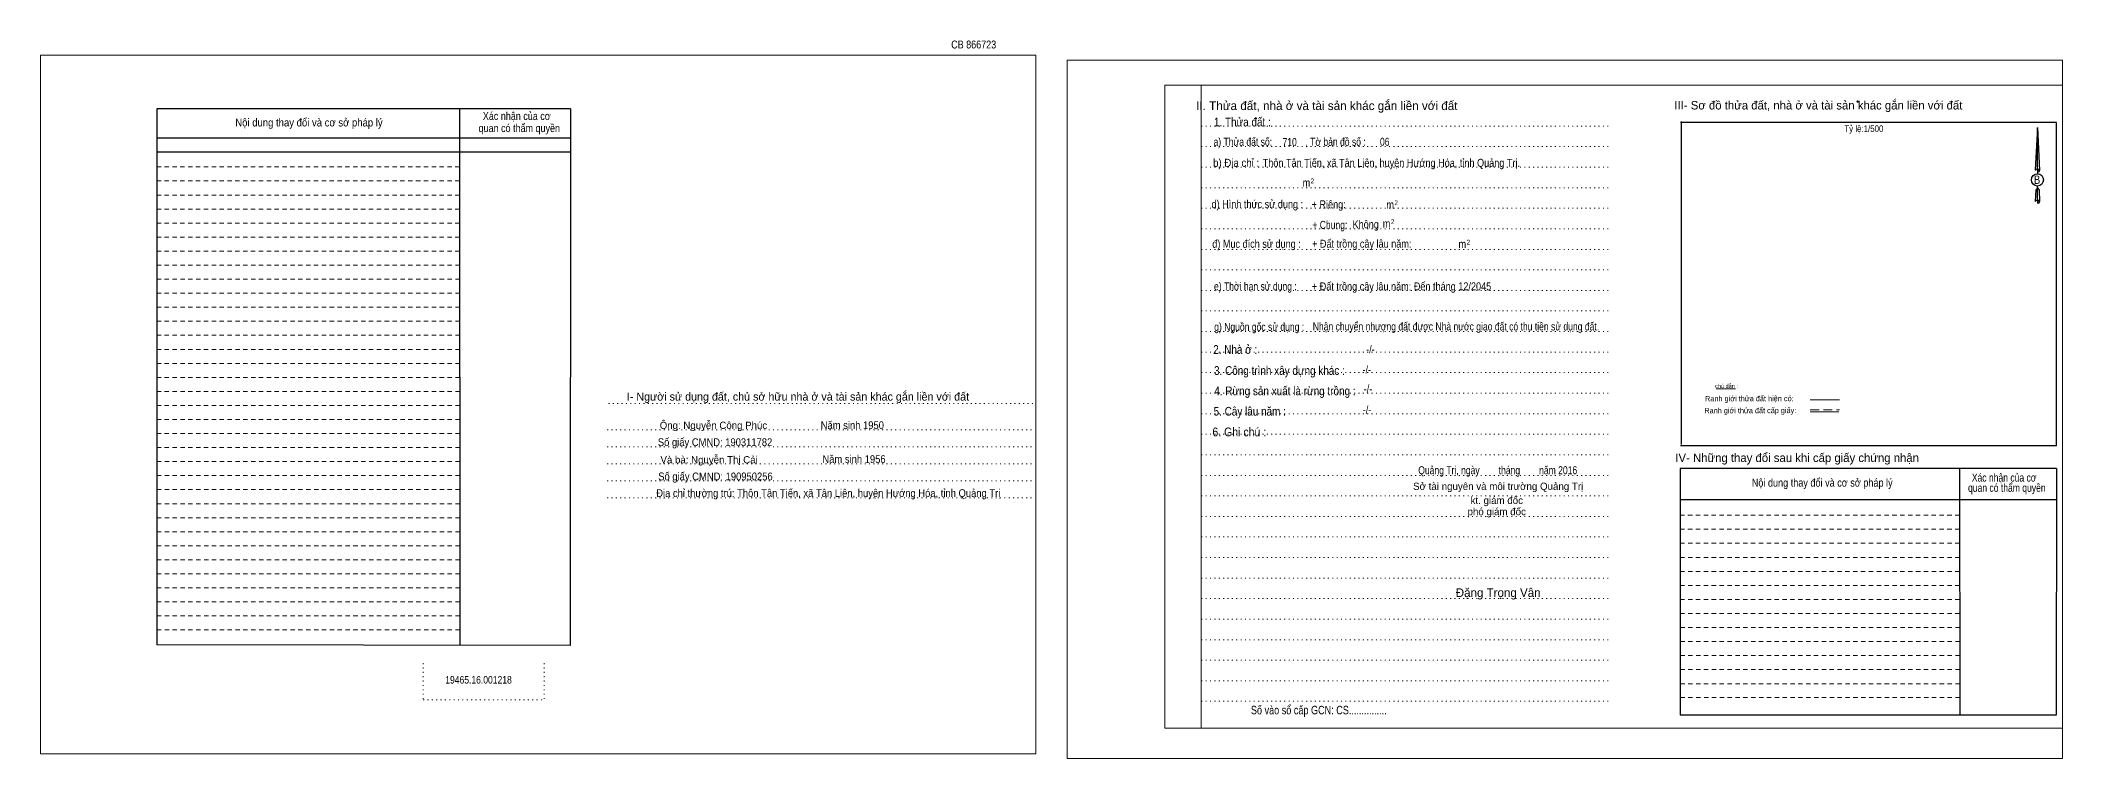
# Model space of a CAD drawing. Header units: metres. Extents: x 549302 to 550096, y 1838230 to 1838380.
# Drawn here: x 549679.6 to 550096.5, y 1838230.5 to 1838378.5 of the extents above; entities that cross this region are included whole.
import ezdxf
from ezdxf.enums import TextEntityAlignment as Align

# ---------------------------------------------------------------- set-up
doc = ezdxf.new("R2010")
doc.units = ezdxf.units.M
doc.header["$LTSCALE"] = 0.6
doc.header["$PDMODE"] = 32
doc.header["$PDSIZE"] = 0.3
for name, pattern in [('DOTTED', [1.5, 0.3, -1.2]), ('MEDIUM_DASHED', [4.5, 3, -1.5]), ('SHORT_DASHED', [2.7, 1.5, -1.2])]:
    doc.linetypes.add(name, pattern=pattern)
for name, color, linetype, lineweight in [('1', 7, 'DOTTED', 13), ('18', 7, 'Continuous', 25), ('2', 7, 'SHORT_DASHED', 13), ('28', 7, 'Continuous', 13), ('55', 7, 'Continuous', 13)]:
    doc.layers.add(name, color=color, linetype=linetype, lineweight=lineweight)
doc.layers.add('40', color=7, linetype='Continuous')

msp = doc.modelspace()

# ---------------------------------------------------------------- linework, layer by layer
at = {"layer": '1', "linetype": 'Continuous'}
for p, q in [((549911.37, 1838369.27), (550096.47, 1838369.27)), ((549911.37, 1838369.27), (549911.37, 1838236.77)), ((550096.47, 1838369.27), (550096.47, 1838235.65)), ((549911.37, 1838236.77), (550096.47, 1838236.77))]:
    msp.add_line(p, q, dxfattribs=at)
at = {"layer": '1'}
for p, q in [((549918.87, 1838369.27), (549918.87, 1838236.77)), ((549918.87, 1838369.27), (549918.87, 1838236.77)), ((549918.93, 1838360.87), (550003.47, 1838360.87)), ((549918.93, 1838356.63), (550003.47, 1838356.63)), ((549918.93, 1838352.39), (550003.47, 1838352.39)), ((549918.93, 1838348.17), (550003.47, 1838348.17)), ((549918.93, 1838343.93), (550003.47, 1838343.93)), ((549918.93, 1838339.69), (550003.47, 1838339.69)), ((549918.93, 1838335.45), (550003.47, 1838335.45)), ((549918.93, 1838331.23), (550003.47, 1838331.23)), ((549918.93, 1838326.97), (550003.47, 1838326.97)), ((549918.93, 1838322.75), (550003.47, 1838322.75)), ((549918.93, 1838318.51), (550003.47, 1838318.51)), ((549918.93, 1838314.27), (550003.47, 1838314.27)), ((549918.93, 1838310.03), (550003.47, 1838310.03)), ((549796.71, 1838303.65), (549884.77, 1838303.65)), ((549918.93, 1838305.81), (550003.47, 1838305.81)), ((549918.93, 1838301.57), (550003.47, 1838301.57)), ((549796.43, 1838298.25), (549884.47, 1838298.25)), ((549918.93, 1838297.33), (550003.47, 1838297.33)), ((549796.43, 1838294.75), (549884.47, 1838294.75)), ((549796.43, 1838291.25), (549884.47, 1838291.25)), ((549918.93, 1838293.09), (550003.47, 1838293.09)), ((549796.43, 1838287.75), (549884.47, 1838287.75)), ((549918.93, 1838288.85), (550003.47, 1838288.85)), ((549796.43, 1838284.25), (549884.47, 1838284.25)), ((549918.93, 1838284.63), (550003.47, 1838284.63)), ((549918.93, 1838280.39), (550003.47, 1838280.39)), ((549918.93, 1838276.15), (550003.47, 1838276.15)), ((549918.93, 1838271.91), (550003.47, 1838271.91)), ((549918.93, 1838267.69), (550003.47, 1838267.69)), ((549918.93, 1838263.45), (550003.47, 1838263.45)), ((549918.93, 1838259.21), (550003.47, 1838259.21)), ((549918.93, 1838254.97), (550003.47, 1838254.97)), ((549758.49, 1838250.13), (549758.49, 1838242.61)), ((549783.47, 1838250.13), (549783.47, 1838242.61)), ((549918.93, 1838250.75), (550003.47, 1838250.75)), ((549918.93, 1838246.51), (550003.47, 1838246.51)), ((549758.49, 1838242.61), (549783.47, 1838242.61)), ((549918.93, 1838242.27), (550003.47, 1838242.27))]:
    msp.add_line(p, q, dxfattribs=at)
at = {"layer": '1', "linetype": 'Continuous'}
for points in [[(549679.59, 1838231.47), (549884.79, 1838231.47), (549884.79, 1838375.47), (549679.59, 1838375.47)], [(549679.59, 1838375.47), (549884.79, 1838375.47), (549884.79, 1838231.47), (549679.59, 1838231.47)], [(549679.59, 1838231.47), (549884.79, 1838231.47), (549884.79, 1838375.47), (549679.59, 1838375.47)], [(549891.27, 1838230.47), (550096.47, 1838230.47), (550096.47, 1838374.47), (549891.27, 1838374.47)], [(549918.87, 1838369.27), (550096.47, 1838369.27), (550096.47, 1838236.77), (549918.87, 1838236.77)]]:
    msp.add_lwpolyline(points, close=True, dxfattribs=at)
at = {"layer": '18'}
for p, q in [((550091.27, 1838360.57), (550091.75, 1838351.73)), ((550091.27, 1838360.57), (550091.75, 1838351.73)), ((550091.27, 1838360.57), (550091.75, 1838351.73)), ((550090.89, 1838353.11), (550090.81, 1838351.75)), ((550091.27, 1838352.03), (550091.27, 1838351.69)), ((550091.27, 1838351.69), (550091.27, 1838351.43)), ((550091.27, 1838351.43), (550091.27, 1838351.09)), ((550091.27, 1838351.43), (550091.27, 1838351.09)), ((550091.27, 1838351.43), (550091.27, 1838351.09)), ((550091.75, 1838351.73), (550091.75, 1838351.75)), ((550091.27, 1838348.11), (550091.27, 1838348.51)), ((550091.27, 1838348.11), (550091.27, 1838348.51)), ((550091.27, 1838348.11), (550091.27, 1838348.51)), ((550091.27, 1838348.11), (550091.63, 1838347.63)), ((550091.27, 1838348.11), (550091.63, 1838347.63)), ((550091.27, 1838348.11), (550091.63, 1838347.63)), ((550091.27, 1838345.61), (550091.27, 1838345.27)), ((550091.27, 1838345.27), (550091.27, 1838345.01)), ((550091.63, 1838347.63), (550091.75, 1838345.31)), ((550091.63, 1838347.63), (550091.75, 1838345.31)), ((550091.63, 1838347.63), (550091.75, 1838345.31)), ((550091.75, 1838345.31), (550091.75, 1838345.33))]:
    msp.add_line(p, q, dxfattribs=at)
for points in [[(550091.27, 1838352.03), (550091.27, 1838360.57), (550090.89, 1838353.11)], [(550091.27, 1838345.61), (550091.27, 1838348.11), (550090.95, 1838347.63), (550090.89, 1838346.69), (550090.81, 1838345.33)]]:
    msp.add_lwpolyline(points, dxfattribs=at)
msp.add_ellipse((550091.2936, 1838349.7697), major_axis=(0, 1.258), ratio=0.983453, dxfattribs=at)
for centre, start_param, end_param in [((550091.294, 1838351.7082), 1.57079633, 3.07445202), ((550091.294, 1838351.7082), 0.06714063, 1.57079633), ((550091.294, 1838351.7082), 4.71238898, 6.28318531), ((550091.294, 1838345.2877), 2.49106941, 3.07427841), ((550091.294, 1838345.2877), 1.57079633, 2.49106941), ((550091.294, 1838345.2877), 0.06714063, 1.57079633), ((550091.294, 1838345.2877), 4.71238898, 6.28318531)]:
    msp.add_ellipse(centre, major_axis=(0.4535, 0), ratio=0.655448, start_param=start_param, end_param=end_param, dxfattribs=at)
at = {"layer": '2', "linetype": 'Continuous', "lineweight": 25}
for p, q in [((549788.85, 1838364.43), (549703.59, 1838364.43)), ((549703.59, 1838364.43), (549703.59, 1838253.91)), ((549766.01, 1838364.43), (549766.05, 1838253.83)), ((549788.85, 1838358.39), (549703.69, 1838358.39)), ((549788.85, 1838355.51), (549703.69, 1838355.51))]:
    msp.add_line(p, q, dxfattribs=at)
at = {"layer": '2'}
for p, q in [((549766.01, 1838352.45), (549703.57, 1838352.45)), ((549766.01, 1838349.55), (549703.57, 1838349.55)), ((549766.01, 1838349.55), (549703.59, 1838349.55)), ((549766.01, 1838346.65), (549703.59, 1838346.65)), ((549766.01, 1838343.77), (549703.59, 1838343.77)), ((549766.01, 1838340.87), (549703.59, 1838340.87)), ((549766.01, 1838337.97), (549703.59, 1838337.97)), ((549766.01, 1838335.09), (549703.59, 1838335.09)), ((549766.03, 1838332.19), (549703.59, 1838332.19)), ((549766.03, 1838329.31), (549703.59, 1838329.31)), ((549766.03, 1838326.41), (549703.59, 1838326.41)), ((549766.03, 1838323.51), (549703.59, 1838323.51)), ((549766.03, 1838320.63), (549703.59, 1838320.63)), ((549766.03, 1838317.73), (549703.59, 1838317.73)), ((549766.03, 1838314.83), (549703.59, 1838314.83)), ((549766.03, 1838311.95), (549703.59, 1838311.95)), ((549766.03, 1838309.05), (549703.59, 1838309.05)), ((549766.03, 1838306.17), (549703.59, 1838306.17)), ((549766.03, 1838303.27), (549703.59, 1838303.27)), ((549766.03, 1838300.37), (549703.59, 1838300.37)), ((549766.03, 1838297.49), (549703.59, 1838297.49)), ((549766.03, 1838294.59), (549703.59, 1838294.59)), ((549766.05, 1838291.69), (549703.59, 1838291.69)), ((549766.05, 1838288.81), (549703.59, 1838288.81)), ((549766.05, 1838285.91), (549703.59, 1838285.91)), ((549766.05, 1838283.01), (549703.59, 1838283.01)), ((549766.05, 1838280.13), (549703.59, 1838280.13)), ((549766.05, 1838277.23), (549703.59, 1838277.23)), ((549766.05, 1838274.35), (549703.59, 1838274.35)), ((550075.23, 1838277.73), (550017.67, 1838277.73)), ((550075.25, 1838274.85), (550017.67, 1838274.85)), ((549766.05, 1838271.45), (549703.59, 1838271.45)), ((550075.25, 1838271.95), (550017.67, 1838271.95)), ((549766.05, 1838268.55), (549703.59, 1838268.55)), ((550075.25, 1838269.05), (550017.67, 1838269.05)), ((550075.25, 1838266.17), (550017.67, 1838266.17)), ((549766.05, 1838265.67), (549703.59, 1838265.67)), ((549766.05, 1838262.77), (549703.59, 1838262.77)), ((550075.25, 1838263.27), (550017.67, 1838263.27)), ((549766.05, 1838259.87), (549703.59, 1838259.87)), ((550075.25, 1838260.37), (550017.67, 1838260.37)), ((550075.27, 1838257.49), (550017.67, 1838257.49)), ((549766.05, 1838256.99), (549703.59, 1838256.99)), ((550075.27, 1838254.59), (550017.67, 1838254.59)), ((550075.27, 1838251.71), (550017.67, 1838251.71)), ((550075.27, 1838248.81), (550017.67, 1838248.81)), ((550075.27, 1838245.91), (550017.67, 1838245.91)), ((550075.29, 1838243.03), (550017.67, 1838243.03))]:
    msp.add_line(p, q, dxfattribs=at)
at = {"layer": '2', "linetype": 'Continuous', "lineweight": 25}
msp.add_lwpolyline([(549788.85, 1838364.43), (549788.81, 1838253.79), (549703.59, 1838253.91)], dxfattribs=at)
at = {"layer": '28', "lineweight": 25}
for p, q in [((550017.81, 1838361.83), (550017.81, 1838295.19)), ((550095.25, 1838294.97), (550017.73, 1838294.97)), ((550075.23, 1838290.27), (550075.29, 1838239.39)), ((550095.19, 1838290.27), (550095.15, 1838239.39)), ((550095.17, 1838283.81), (550017.67, 1838283.81)), ((550095.15, 1838239.39), (550017.67, 1838239.39))]:
    msp.add_line(p, q, dxfattribs=at)
at = {"layer": '28', "linetype": 'SHORT_DASHED'}
msp.add_line((550075.23, 1838280.63), (550017.67, 1838280.63), dxfattribs=at)
at = {"layer": '28', "lineweight": 25}
for points in [[(550095.25, 1838294.97), (550095.25, 1838361.61), (550017.73, 1838361.61)], [(550095.19, 1838290.27), (550017.67, 1838290.27), (550017.67, 1838239.39)]]:
    msp.add_lwpolyline(points, dxfattribs=at)
at = {"layer": '28'}
msp.add_point((550054.21, 1838365.93), dxfattribs=at)
at = {"layer": '55'}
for p, q in [((550025.03, 1838306.67), (550029.07, 1838306.73)), ((550044.41, 1838304.41), (550050.51, 1838304.41)), ((550044.47, 1838301.93), (550050.33, 1838301.93)), ((550044.47, 1838301.93), (550050.33, 1838301.93))]:
    msp.add_line(p, q, dxfattribs=at)
at = {"layer": '55', "linetype": 'MEDIUM_DASHED'}
msp.add_line((550044.47, 1838302.37), (550050.47, 1838302.37), dxfattribs=at)

# ---------------------------------------------------------------- texts
at = {"layer": '18'}
for s, height, p in [('II. Thửa đất, nhà ở và tài sản khác gắn liền với đất', 1.8, (549944.79, 1838364.17)), ('Sở tài nguyên và môi trường Quảng Trị', 1.5, (549980.12, 1838285.85)), ('kt. giám đốc', 1.5, (549979.83, 1838282.95)), ('phó giám đốc', 1.5, (549979.82, 1838280.64)), ('Đặng Trọng Vân', 1.782, (549980.115, 1838263.79))]:
    msp.add_text(s, height=height, dxfattribs=at).set_placement(p, align=Align.CENTER)
for s, height, width, p in [('1. Thửa đất :', 1.8, 0.85, (549927.375, 1838360.81)), ('a) Thửa đất số:              , Tờ bản đồ số : ', 1.65, 0.8, (549937.37, 1838356.8)), ('710', 1.65, 0.8, (549937.13, 1838356.75)), ('06', 1.65, 0.8, (549956.73, 1838356.81)), ('b) Địa chỉ : ', 1.65, 0.9, (549926.37, 1838352.47)), (' Thôn Tân Tiến, xã Tân Liên, huyện Hướng Hóa, tỉnh Quảng Trị.', 1.65, 0.85, (549957.835, 1838352.46)), (' m', 1.65, 0.85, (549940.325, 1838348.38)), ('2', 1, 0.75, (549941.815, 1838349.08)), ('B', 1.728, 0.85, (550091.215, 1838348.95)), ('d) Hình thức sử dụng :', 1.65, 0.85, (549930.465, 1838343.95)), ('+ Riêng: ', 1.65, 0.85, (549945.435, 1838343.91)), (' m', 1.65, 0.85, (549957.585, 1838343.85)), ('2', 1, 0.75, (549959.095, 1838344.57)), ('       + Chung:', 1.65, 0.8, (549943.705, 1838339.67)), ('Không', 1.65, 0.85, (549952.805, 1838339.79)), (' m', 1.65, 0.85, (549956.845, 1838339.95)), ('2', 1, 0.75, (549958.355, 1838340.67)), ('đ) Mục đích sử dụng :', 1.65, 0.85, (549930.295, 1838335.77)), ('+ Đất trồng cây lâu năm:', 1.65, 0.85, (549951.99, 1838335.79)), (' m', 1.65, 0.85, (549972.465, 1838335.73)), ('2', 1, 0.75, (549973.975, 1838336.43)), ('e) Thời hạn sử dụng :', 1.65, 0.8, (549930.06, 1838327.01)), ('+ Đất trồng cây lâu năm: Đến tháng 12/2045', 1.65, 0.85, (549960.195, 1838327)), ('g) Nguồn gốc sử dụng :', 1.65, 0.8, (549930.85, 1838318.65)), ('Nhận chuyển nhượng đất được Nhà nước giao đất có thu tiền sử dụng đất.', 1.65, 0.8, (549971.41, 1838318.73)), ('2. Nhà ở :', 1.8, 0.85, (549925.905, 1838313.91)), ('3. Công trình xây dựng khác :', 1.8, 0.85, (549935.02, 1838309.57)), ('4. Rừng sản xuất là rừng trồng :', 1.8, 0.85, (549936.155, 1838305.37)), ('5. Cây lâu năm :', 1.8, 0.85, (549928.9, 1838301.17)), ('6. Ghi chú :', 1.8, 0.9, (549926.745, 1838296.91)), ('Quảng Trị, ngày        tháng        năm 2016', 1.65, 0.8, (549980.025, 1838289.09)), ('19465.16.001218', 1.55, 0.85, (549769.905, 1838245.93)), ('Số vào sổ cấp GCN: CS...............', 1.75, 0.8, (549943.14, 1838239.59))]:
    msp.add_text(s, height=height, dxfattribs=dict(at, width=width)).set_placement(p, align=Align.CENTER)
at = {"layer": '2'}
for s, height, width, p in [('Nội dung thay đổi và cơ sở pháp lý', 1.63, 0.9, (549734.95, 1838360.79)), ('Nội dung thay đổi và cơ sở pháp lý', 1.63, 0.9, (549734.95, 1838360.79)), ('Xác nhận của cơ', 1.63, 0.85, (549777.785, 1838362.13)), ('Xác nhận của cơ', 1.63, 0.85, (549777.785, 1838362.13)), (' quan có thẩm quyền', 1.63, 0.85, (549778.055, 1838359.63)), (' quan có thẩm quyền', 1.63, 0.85, (549778.055, 1838359.63)), ('Tỷ lệ:1/500', 1.35, 0.9, (550055.51, 1838359.67))]:
    msp.add_text(s, height=height, dxfattribs=dict(at, width=width)).set_placement(p, align=Align.CENTER)
at = {"layer": '28'}
for s, height, p in [('III- Sơ đồ thửa đất, nhà ở và tài sản khác gắn liền với đất', 1.75, (550046.13, 1838364.29)), ('I- Người sử dụng đất, chủ sở hữu nhà ở và tài sản khác gắn liền với đất', 1.653, (549835.755, 1838304.27)), ('Ông: Nguyễn Công Phúc', 1.49, (549818.34, 1838298.42)), ('Và bà: Nguyễn Thị Cải', 1.49, (549817.44, 1838291.33)), ('IV- Những thay đổi sau khi cấp giấy chứng nhận', 1.75, (550041.755, 1838291.61))]:
    msp.add_text(s, height=height, dxfattribs=at).set_placement(p, align=Align.CENTER)
for s, height, width, p in [('-/-', 1.65, 0.85, (549953.785, 1838314.01)), ('-/-', 1.65, 0.85, (549953.025, 1838309.83)), ('-/-', 1.65, 0.85, (549953.285, 1838305.87)), ('-/-', 1.65, 0.85, (549953.085, 1838301.55)), ('Năm sinh 1950', 1.61, 0.9, (549846.97, 1838298.39)), ('Số giấy CMND: 190311782', 1.61, 0.9, (549818.67, 1838294.89)), ('Năm sinh 1956', 1.61, 0.9, (549847.315, 1838291.4)), ('Số giấy CMND: 190950256', 1.61, 0.9, (549818.75, 1838287.83)), ('Nội dung thay đổi và cơ sở pháp lý', 1.65, 0.85, (550046.92, 1838286.53)), (' quan có thẩm quyền', 1.65, 0.8, (550084.735, 1838285.47)), ('Xác nhận của cơ', 1.65, 0.8, (550084.425, 1838287.57)), ('Địa chỉ thường trú: Thôn Tân Tiến, xã Tân Liên, huyện Hướng Hóa, tỉnh Quảng Trị', 1.61, 0.9, (549842.01, 1838284.39))]:
    msp.add_text(s, height=height, dxfattribs=dict(at, width=width)).set_placement(p, align=Align.CENTER)
at = {"layer": '40', "width": 0.85}
msp.add_text('CB 866723', height=1.63, dxfattribs=at).set_placement((549871.99, 1838376.87), align=Align.CENTER)
at = {"layer": '55'}
msp.add_text('chú dẫn :', height=0.8278, rotation=359.974, dxfattribs=at).set_placement((550027.1898, 1838306.8689), align=Align.CENTER)
at = {"layer": '55', "width": 0.8}
for s, height, p in [('Ranh giới thửa đất hiện có:', 1.128, (550031.8987, 1838304.1275)), ('Ranh giới thửa đất cấp giấy:', 1.123, (550032.0987, 1838301.6681))]:
    msp.add_text(s, height=height, rotation=0.135, dxfattribs=at).set_placement(p, align=Align.CENTER)

doc.saveas('drawing.dxf')
